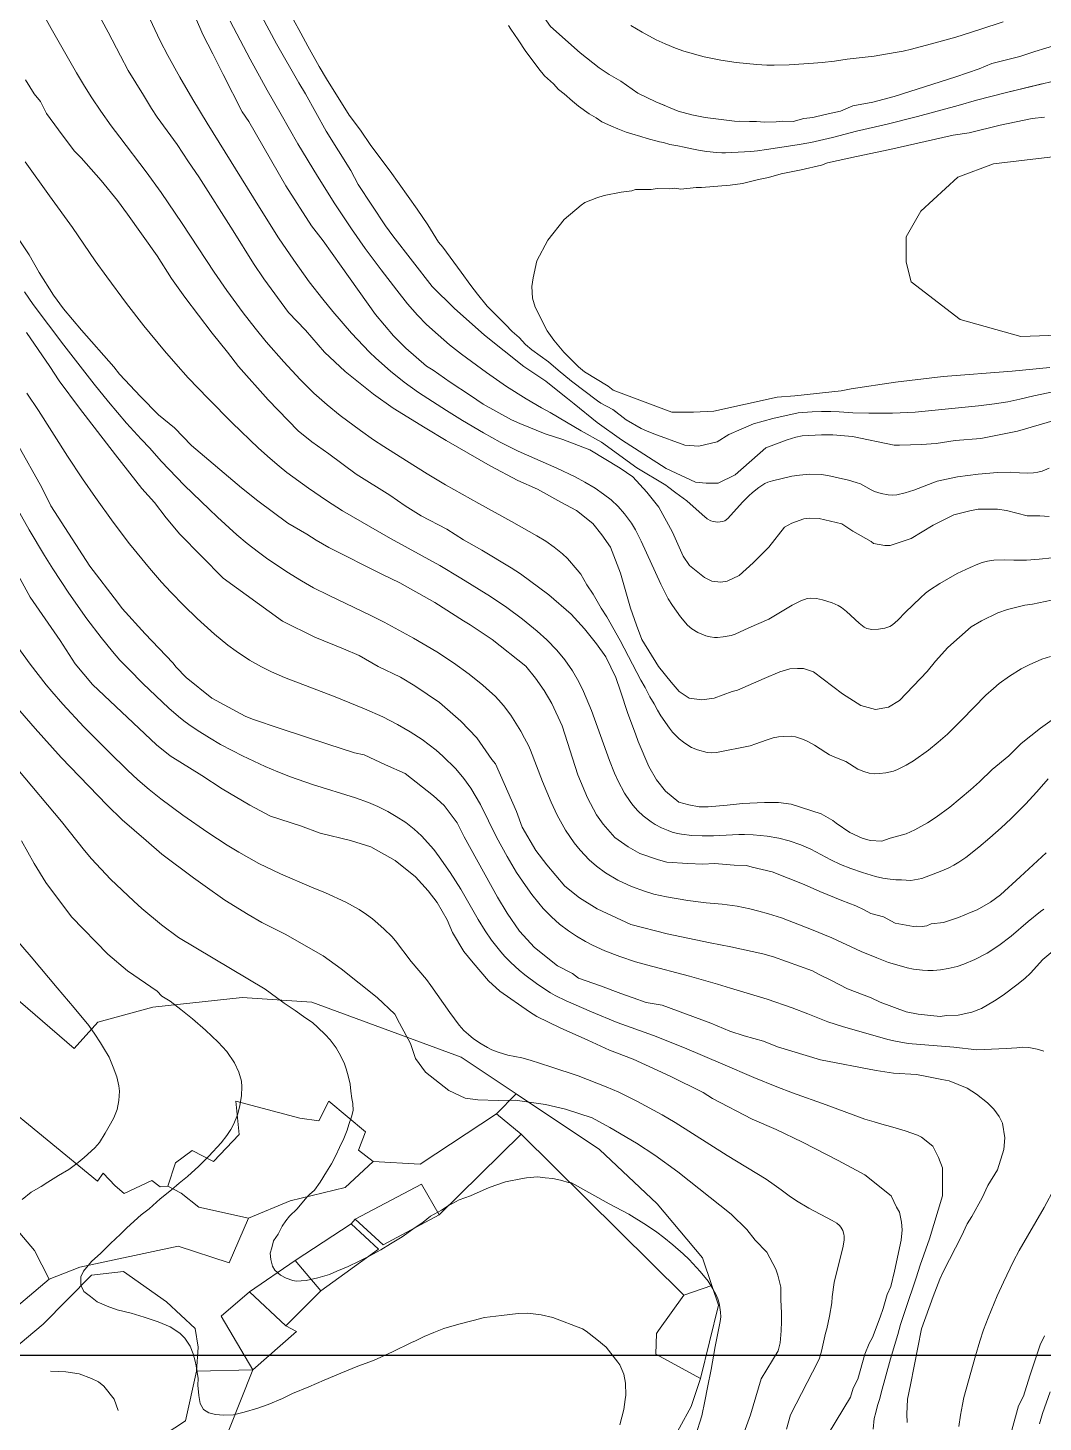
# Model space of a CAD drawing. Header units: metres. Extents: x 548946 to 557077, y 1838800 to 1845419.
# Drawn here: x 551030.4 to 551361.1, y 1842978.2 to 1843432.4 of the extents above; entities that cross this region are included whole.
import ezdxf

# ---------------------------------------------------------------- set-up
doc = ezdxf.new("R2010")
doc.units = ezdxf.units.M
doc.header["$LTSCALE"] = 28
for name, color, linetype, lineweight in [('1', 7, 'Continuous', 13), ('10', 7, 'Continuous', 13), ('2', 7, 'Continuous', 13), ('60', 7, 'Continuous', 25)]:
    doc.layers.add(name, color=color, linetype=linetype, lineweight=lineweight)

msp = doc.modelspace()

# ---------------------------------------------------------------- linework, layer by layer
at = {"layer": '1'}
for points in [[(551082.78, 1843388.76), (551079.08, 1843394.44), (551072.47, 1843403.34), (551070.63, 1843406.17), (551068.1, 1843410.46), (551063.11, 1843418.53), (551060.53, 1843423.31), (551056.61, 1843430.99), (551051.78, 1843439.84), (551049.09, 1843445.63), (551045.82, 1843454.15), (551044.13, 1843460.06), (551042.32, 1843469.25), (551041.35, 1843475.49), (551039.98, 1843485.24), (551039.8, 1843489.03), (551038.19, 1843503.08), (551036.48, 1843513.56), (551034.67, 1843522.75), (551033.98, 1843528.77), (551032.29, 1843534.67), (551029.19, 1843543.97)], [(551173.05, 1843489.85), (551174.74, 1843483.95), (551176.26, 1843479.55), (551179.02, 1843473.26), (551180.82, 1843468.64), (551181.83, 1843466.46), (551186.43, 1843457.34), (551188.79, 1843452.27), (551191.09, 1843447.71), (551192.38, 1843445.31), (551197.03, 1843437.97), (551200.67, 1843432.79), (551210.29, 1843424.24), (551216.44, 1843419.35), (551219.73, 1843417.19), (551223.53, 1843415.08), (551229.07, 1843411.14), (551234.98, 1843408.26), (551237.86, 1843407.07)], [(551065.91, 1843444.44), (551073.48, 1843428.2), (551075.95, 1843423.41), (551079.9, 1843416.3), (551084.11, 1843409.11), (551088.85, 1843401.34), (551105.81, 1843373.87), (551112.06, 1843363.96), (551117.01, 1843356.68), (551122.08, 1843349.7), (551126.46, 1843343.98), (551129.73, 1843339.97), (551135.8, 1843332.89), (551141.65, 1843326.76), (551143.71, 1843324.8), (551148.47, 1843320.52), (551152.93, 1843316.94), (551157.65, 1843313.61), (551166.73, 1843307.71), (551171.94, 1843304.46), (551178.81, 1843300.44), (551184.22, 1843297.47), (551190.1, 1843294.53), (551202.74, 1843288.96), (551208.64, 1843286.15), (551211.79, 1843284.42), (551215.23, 1843282.39), (551217.93, 1843280.53), (551220.41, 1843278.63), (551222.63, 1843276.46), (551224.69, 1843274.06), (551227, 1843270.99), (551228.34, 1843268.83), (551230.22, 1843265.22), (551236.53, 1843251.2), (551238.98, 1843246.43), (551240.33, 1843244.2), (551243, 1843240.55), (551245.25, 1843237.85), (551246.65, 1843236.63), (551248.62, 1843235.45), (551251.18, 1843234.34), (551252.62, 1843233.95), (551254.1, 1843233.79), (551255.02, 1843233.79), (551256.88, 1843233.95), (551259.53, 1843234.45), (551260.8, 1843234.88), (551265.22, 1843236.91), (551271.78, 1843239.73), (551279.33, 1843244.33), (551282.2, 1843245.69), (551284.2, 1843246.45), (551285.3, 1843246.63), (551287.27, 1843246.51), (551289.25, 1843246.05), (551292.41, 1843245.07), (551294.38, 1843244.2), (551295.39, 1843243.59), (551297.08, 1843242.26), (551301.17, 1843238.4), (551302.78, 1843237.16), (551303.68, 1843236.73), (551305.33, 1843236.44), (551307.43, 1843236.53), (551309.49, 1843236.78), (551311.12, 1843237.34), (551312.04, 1843237.92), (551313.75, 1843239.45), (551316.24, 1843242.03), (551321.13, 1843246.73), (551322.78, 1843248.2), (551324.12, 1843249.18), (551327.5, 1843251.33), (551333.11, 1843254.58), (551337.28, 1843256.62), (551339.87, 1843257.7), (551341.28, 1843258.18), (551343.02, 1843258.63), (551345.04, 1843258.96)], [(551206.3, 1843311.59), (551199.15, 1843317.26), (551192, 1843322.04), (551179.15, 1843332.25), (551169.25, 1843341.03), (551162.09, 1843348.09), (551149.27, 1843364.66), (551146.86, 1843367.94), (551137.95, 1843381.4), (551135.65, 1843385.97), (551127.58, 1843398.77), (551120.85, 1843410.95), (551118.66, 1843414.52), (551111.37, 1843427.15), (551104.24, 1843440.56), (551101.84, 1843444.52)], [(551378.36, 1843308.48), (551352.7, 1843301.04), (551340.78, 1843298.66), (551332.47, 1843297.97), (551326.23, 1843297), (551321.44, 1843296.7), (551314.36, 1843296.4), (551312.57, 1843296.45), (551298.95, 1843299.26), (551292.64, 1843299.77), (551288.88, 1843299.77), (551282.63, 1843299.45), (551280.5, 1843299.1), (551277.75, 1843298.22), (551270.79, 1843295.54), (551260.81, 1843286.78), (551255.22, 1843284.02), (551251.38, 1843284.02), (551247.88, 1843284.36), (551238.36, 1843288.79), (551223.77, 1843298.19), (551215.81, 1843303.79), (551208.38, 1843309.94), (551199.15, 1843317.26), (551192, 1843322.04), (551179.15, 1843332.25), (551169.25, 1843341.03), (551162.09, 1843348.09), (551149.27, 1843364.66), (551146.86, 1843367.94), (551137.95, 1843381.4), (551135.65, 1843385.97), (551127.58, 1843398.77), (551120.85, 1843410.95), (551118.66, 1843414.52), (551111.37, 1843427.15), (551104.24, 1843440.56)], [(551114.34, 1843439.79), (551119.28, 1843430.68), (551121.65, 1843426.46), (551125.31, 1843419.79), (551127.67, 1843415.77), (551135.11, 1843403.95), (551138.76, 1843399.08), (551142.12, 1843394.08), (551148.37, 1843385.71), (551157.17, 1843373.35), (551160.65, 1843368.26), (551164.19, 1843362.57), (551165.58, 1843360.94), (551171.49, 1843352.83), (551174.68, 1843348.51), (551176.9, 1843345.67), (551180.05, 1843341.74), (551182.42, 1843339.31), (551186.02, 1843335.74), (551188.18, 1843333.49), (551190.39, 1843331.55), (551192.46, 1843329.19), (551194.55, 1843327.53), (551199.95, 1843323.62), (551203.09, 1843320.92), (551207.53, 1843317.25), (551215.9, 1843310.92), (551217.06, 1843310.16), (551220.89, 1843308.01), (551222.2, 1843307.04)], [(551114.34, 1843439.79), (551119.28, 1843430.68), (551121.65, 1843426.46), (551125.31, 1843419.79), (551127.67, 1843415.77), (551135.11, 1843403.95), (551138.76, 1843399.08), (551142.12, 1843394.08), (551148.37, 1843385.71), (551157.17, 1843373.35), (551160.65, 1843368.26), (551164.19, 1843362.57), (551165.58, 1843360.94), (551171.49, 1843352.83), (551174.68, 1843348.51), (551176.9, 1843345.67), (551180.05, 1843341.74), (551182.42, 1843339.31), (551186.02, 1843335.74), (551188.18, 1843333.49), (551190.39, 1843331.55), (551192.46, 1843329.19), (551194.55, 1843327.53), (551199.95, 1843323.62), (551203.09, 1843320.92), (551207.53, 1843317.25), (551215.9, 1843310.92), (551217.06, 1843310.16), (551220.89, 1843308.01), (551225.3, 1843304.75), (551230.19, 1843301.9), (551231.86, 1843301.11), (551234.29, 1843300.13), (551244.38, 1843296.47), (551248.93, 1843296.13), (551254.87, 1843297.51), (551258.72, 1843299.93), (551266.76, 1843303.39), (551273.05, 1843305.12), (551281.34, 1843306.96), (551285.87, 1843307.34), (551288.95, 1843307.46)], [(551034.8, 1843437.89), (551037.95, 1843432.14), (551046.3, 1843417.75), (551048.88, 1843413.39), (551051.27, 1843409.58), (551054.15, 1843405.29), (551057.57, 1843400.5), (551060.35, 1843396.76), (551068.99, 1843385.52), (551073.81, 1843378.81), (551080.7, 1843368.64), (551091.1, 1843352.76), (551095.2, 1843346.8), (551100.53, 1843339.55), (551104.43, 1843334.51), (551108.07, 1843330.1), (551113.83, 1843323.56), (551119.12, 1843317.86), (551123.55, 1843313.41), (551127.85, 1843309.57), (551132.18, 1843306.09), (551138.77, 1843301.17), (551142.97, 1843298.23), (551146.38, 1843295.97), (551153.71, 1843291.31), (551160.47, 1843287.09), (551166.45, 1843283.56), (551177.27, 1843277.44), (551187.97, 1843271.6), (551196.19, 1843266.94), (551199.07, 1843265.13), (551201.83, 1843263.2), (551204.55, 1843261.03), (551206.18, 1843259.56), (551209.36, 1843255.88), (551210.48, 1843254.4), (551212.5, 1843250.97), (551214.54, 1843247.86), (551217.16, 1843243.31), (551218.98, 1843240.47), (551223.37, 1843232.82), (551230.08, 1843219.93), (551231.46, 1843217.47), (551232.95, 1843214.5)], [(551096.33, 1843434.54), (551102.81, 1843422.15), (551108.34, 1843412.06), (551112.86, 1843404.12), (551118.37, 1843394.63), (551124.72, 1843384.03), (551130.36, 1843375.08), (551135.81, 1843366.94), (551140.32, 1843360.54), (551145.45, 1843353.52), (551150.55, 1843346.9), (551154.09, 1843342.53), (551157.37, 1843338.8), (551160.29, 1843335.8), (551164.02, 1843332.34), (551167.77, 1843329.14), (551171.61, 1843326.14), (551179.76, 1843320.13), (551186.34, 1843315.58), (551192.73, 1843311.55), (551197.72, 1843308.59), (551200.53, 1843307.09), (551205.9, 1843303.96), (551210.63, 1843301.07), (551217.22, 1843297.47), (551228.75, 1843289.05), (551238.18, 1843283.36), (551238.78, 1843283), (551241.43, 1843280.95), (551245.03, 1843278.35), (551249.99, 1843273.86), (551251.65, 1843272.45), (551252.86, 1843271.76), (551253.62, 1843271.52), (551255.17, 1843271.36), (551256.69, 1843271.55), (551257.4, 1843271.82), (551258.44, 1843272.6), (551263.22, 1843277.89), (551265.22, 1843279.91), (551266.41, 1843280.97), (551268.52, 1843282.64), (551270.5, 1843283.95), (551271.47, 1843284.38), (551272.96, 1843284.81), (551279.29, 1843286.31), (551281.69, 1843286.7), (551285, 1843286.98), (551288.79, 1843286.88), (551290.97, 1843286.56), (551297.72, 1843285), (551300.23, 1843284.32), (551301.58, 1843283.8), (551305.09, 1843281.86), (551306.21, 1843281.34), (551308.33, 1843280.66), (551310.62, 1843280.24), (551312.01, 1843280.18), (551313.47, 1843280.31), (551316.18, 1843280.95), (551318.93, 1843281.83), (551326.55, 1843284.73), (551333.24, 1843286.15), (551339.96, 1843287.03), (551346.28, 1843287.56), (551350.49, 1843287.65), (551353.37, 1843287.41), (551355.87, 1843287.33), (551357.93, 1843287.42), (551359.41, 1843287.64), (551360.8, 1843288.02), (551363.05, 1843288.9)], [(551348.05, 1843434.4), (551340.49, 1843431.85), (551332.7, 1843429.42), (551325.92, 1843427.47), (551318.22, 1843425.47), (551315.46, 1843424.82), (551312.95, 1843424.34), (551306.07, 1843423.19), (551297.29, 1843422.21), (551293.1, 1843421.5), (551289.08, 1843421.06), (551286.25, 1843420.94), (551278.36, 1843420.34), (551273.53, 1843420.22), (551271.09, 1843420.27), (551267.81, 1843420.48), (551261.16, 1843421.14), (551256.11, 1843421.88), (551250.74, 1843422.99), (551244.1, 1843424.79), (551241.33, 1843425.74), (551237.95, 1843427.14), (551235.08, 1843428.5), (551230.45, 1843431.02), (551226.84, 1843433.16)], [(551285.46, 1843395.08), (551281.03, 1843394.25), (551271.04, 1843392.75), (551268.11, 1843392.37), (551265.9, 1843392.15), (551257.66, 1843391.63), (551256.46, 1843391.69), (551254.75, 1843391.8), (551251.61, 1843392.14), (551249.38, 1843392.48), (551247.23, 1843392.93), (551244.16, 1843393.58), (551242.13, 1843393.95), (551239.48, 1843394.44), (551237.42, 1843395), (551236.19, 1843395.26), (551232.07, 1843396.39), (551230.01, 1843396.95), (551227.12, 1843397.82), (551225.25, 1843398.4), (551222.53, 1843399.49), (551220.54, 1843400.36), (551217.38, 1843401.79), (551215.54, 1843403.08), (551213.19, 1843404.41), (551209.81, 1843406.91), (551207.83, 1843408.48), (551205.07, 1843410.86), (551203.2, 1843412.34), (551201.6, 1843414.15), (551198.7, 1843416.82), (551196.85, 1843419), (551194.36, 1843422.41), (551192.61, 1843424.7), (551190.07, 1843428.5), (551187.68, 1843432.02), (551186.95, 1843433.14)], [(551285.46, 1843395.08), (551281.03, 1843394.25), (551271.04, 1843392.75), (551268.11, 1843392.37), (551265.9, 1843392.15), (551257.66, 1843391.63), (551256.46, 1843391.69), (551254.75, 1843391.8), (551251.61, 1843392.14), (551249.38, 1843392.48), (551247.23, 1843392.93), (551244.16, 1843393.58), (551242.13, 1843393.95), (551239.48, 1843394.44), (551237.42, 1843395), (551236.19, 1843395.26), (551232.07, 1843396.39), (551230.01, 1843396.95), (551227.12, 1843397.82), (551225.25, 1843398.4), (551222.53, 1843399.49), (551220.54, 1843400.36), (551217.38, 1843401.79), (551215.54, 1843403.08), (551213.19, 1843404.41), (551209.81, 1843406.91), (551207.83, 1843408.48), (551205.07, 1843410.86), (551203.2, 1843412.34), (551201.6, 1843414.15), (551198.7, 1843416.82), (551196.85, 1843419), (551194.36, 1843422.41), (551192.61, 1843424.7), (551190.07, 1843428.5), (551187.68, 1843432.02), (551186.95, 1843433.14)], [(551200.67, 1843432.79), (551210.29, 1843424.24), (551216.44, 1843419.35), (551219.73, 1843417.19), (551223.53, 1843415.08), (551229.07, 1843411.14), (551234.98, 1843408.26), (551242.19, 1843405.28), (551246.65, 1843404.01), (551251.06, 1843403.24), (551260.6, 1843402.05), (551265.45, 1843401.84), (551267.73, 1843401.85), (551270.3, 1843401.63), (551274.09, 1843401.81), (551276.1, 1843402.04), (551279.67, 1843401.94), (551283.12, 1843402.85), (551286.13, 1843403.19), (551290.08, 1843404.15), (551295.04, 1843405.23), (551299.16, 1843406.97), (551305.63, 1843408.22), (551312.53, 1843410.02), (551332.64, 1843416.39), (551340.21, 1843419.04), (551344.34, 1843420.78), (551353.47, 1843423.09), (551358.37, 1843424.67), (551369.18, 1843427.94)], [(551029.67, 1843415.46), (551032.47, 1843410.95), (551034.54, 1843408.4), (551036.51, 1843404.55), (551040.43, 1843399.16), (551045.53, 1843392.37), (551047.82, 1843390.1), (551054.26, 1843382.7), (551059.57, 1843376.2), (551062.88, 1843371.75), (551072.57, 1843358.12), (551077.22, 1843350.77), (551081.48, 1843344.65), (551090.44, 1843332.98), (551095.48, 1843326.69), (551099.06, 1843322.02), (551108.68, 1843311.18), (551118.47, 1843301.12), (551122.95, 1843297.57), (551128.48, 1843293.63), (551137.37, 1843287.02), (551148.32, 1843280.14), (551153.29, 1843276.65), (551158.49, 1843273.43), (551166.86, 1843269.05), (551172.34, 1843265.61), (551178.32, 1843262.23), (551187.87, 1843256.47), (551190.89, 1843254.52), (551200.05, 1843247.7), (551207.38, 1843241.42), (551211.74, 1843236.58), (551215.61, 1843231.69), (551218.63, 1843227.46), (551221.94, 1843220.73), (551223.46, 1843216.33), (551225.83, 1843208.98), (551228.36, 1843202.41), (551229.15, 1843199.95), (551232.63, 1843191.71), (551235.15, 1843187.43), (551238.12, 1843183.7), (551242.43, 1843180.09), (551245.67, 1843179.26), (551249.03, 1843178.64), (551251.96, 1843178.64), (551258.21, 1843179.14), (551263.22, 1843179.72), (551270.3, 1843180.02), (551274.88, 1843180.03), (551279, 1843179.49), (551288.77, 1843176.29), (551292.57, 1843174.18), (551293.69, 1843173.29), (551298.1, 1843170.24)], [(551366.73, 1843415.58), (551348.72, 1843411.27), (551339.41, 1843408.79), (551333.43, 1843407.07), (551320.17, 1843403.47), (551310.31, 1843401), (551300.34, 1843398.69), (551292.54, 1843396.72), (551285.46, 1843395.08)], [(551360.62, 1843414.12), (551348.72, 1843411.27), (551339.41, 1843408.79), (551333.43, 1843407.07), (551320.17, 1843403.47), (551310.31, 1843401), (551300.34, 1843398.69), (551292.54, 1843396.72), (551285.46, 1843395.08)], [(551262.25, 1843401.98), (551265.45, 1843401.84), (551267.73, 1843401.85), (551270.3, 1843401.63), (551274.09, 1843401.81), (551276.1, 1843402.04), (551279.67, 1843401.94), (551283.12, 1843402.85), (551286.13, 1843403.19), (551290.08, 1843404.15), (551295.04, 1843405.23), (551298.36, 1843406.63)], [(551361.58, 1843403.34), (551357.56, 1843402.88), (551347.14, 1843400.67), (551337, 1843398.24), (551331.77, 1843397.39), (551311.21, 1843392.75), (551300.29, 1843390.48), (551290.87, 1843388.39), (551288.92, 1843387.66), (551282.24, 1843386.13), (551275.77, 1843384.88), (551271.6, 1843383.64), (551268.36, 1843383.02), (551263.18, 1843381.66), (551259.17, 1843381.2), (551249.86, 1843380.39), (551248.08, 1843380.44), (551243.06, 1843379.87), (551241, 1843380.14), (551239.49, 1843379.97), (551235.42, 1843380.01), (551233.42, 1843379.78), (551228.34, 1843379.71), (551227.12, 1843379.31), (551223.61, 1843378.91), (551218.15, 1843377.78), (551215.7, 1843376.99), (551211.8, 1843375.53), (551210.63, 1843374.63), (551205.07, 1843369.93), (551199.74, 1843363.22), (551196.19, 1843356.46), (551195.04, 1843350.99), (551194.6, 1843348.15), (551194.78, 1843344.36)], [(551361.58, 1843403.34), (551357.56, 1843402.88), (551347.14, 1843400.67), (551337, 1843398.24), (551331.77, 1843397.39), (551311.21, 1843392.75), (551300.29, 1843390.48), (551290.87, 1843388.39), (551288.92, 1843387.66), (551282.24, 1843386.13), (551275.77, 1843384.88), (551271.6, 1843383.64), (551268.36, 1843383.02), (551263.18, 1843381.66), (551259.17, 1843381.2), (551249.86, 1843380.39), (551248.08, 1843380.44), (551243.06, 1843379.87), (551241, 1843380.14), (551239.49, 1843379.97), (551235.42, 1843380.01), (551233.42, 1843379.78), (551228.34, 1843379.71), (551227.12, 1843379.31), (551223.61, 1843378.91), (551218.15, 1843377.78), (551215.7, 1843376.99), (551211.8, 1843375.53), (551210.63, 1843374.63), (551205.07, 1843369.93), (551199.74, 1843363.22), (551196.19, 1843356.46), (551195.04, 1843350.99), (551194.6, 1843348.15), (551194.78, 1843344.36)], [(551365.87, 1843246.35), (551357.68, 1843244.65), (551355.17, 1843244.36), (551349.49, 1843242.95), (551346.32, 1843241.82), (551341.03, 1843239.18), (551337.69, 1843237.28), (551330.07, 1843230.56), (551326.02, 1843226.03), (551323.35, 1843222.68), (551314.34, 1843213.25), (551310.74, 1843211.08), (551306.48, 1843210.33), (551301.67, 1843211.63), (551295.72, 1843215.45), (551286.27, 1843222.65), (551282.99, 1843223.63), (551281.13, 1843223.63), (551278.62, 1843223.52), (551275.34, 1843222.55), (551270.21, 1843220.38), (551261.54, 1843216.62), (551259.81, 1843216.17), (551253.97, 1843213.97), (551249.95, 1843213.52), (551245.83, 1843214.06), (551242.53, 1843216.22), (551239.9, 1843219.23), (551235.76, 1843224.34), (551230.43, 1843233.13), (551228.63, 1843237.75), (551226.72, 1843243.38), (551223.39, 1843254.69), (551220.13, 1843263.21), (551217.38, 1843267.21), (551214.42, 1843270.94), (551209.11, 1843275.16), (551203.97, 1843277.87), (551196.37, 1843282.09), (551189.95, 1843284.91), (551181.01, 1843289.73), (551166.6, 1843297.99), (551159.79, 1843302.04), (551149.39, 1843308.47), (551143.02, 1843313.08), (551133.8, 1843320.41), (551126.98, 1843326.74), (551120.82, 1843333.91), (551115.34, 1843339.64), (551107.22, 1843350.65), (551103.85, 1843355.6), (551097.3, 1843366.28), (551086.14, 1843383.81), (551082.78, 1843388.76)], [(551362.13, 1843163.59), (551353.63, 1843155.76), (551347.18, 1843149.94), (551343.9, 1843147.53), (551339.61, 1843145.01), (551337.66, 1843144.28), (551333.54, 1843142.54), (551328.64, 1843140.96), (551324.63, 1843140.5), (551323.18, 1843139.83), (551321.68, 1843139.65), (551319.89, 1843139.7), (551318.89, 1843139.59), (551312.92, 1843140.68), (551309.12, 1843142.79), (551304.94, 1843143.84), (551302.76, 1843145.11), (551300.08, 1843146.33), (551295.55, 1843148.1), (551288.35, 1843151.08), (551283.27, 1843153.3), (551272.89, 1843157.45), (551266.36, 1843158.99), (551264.52, 1843159.54), (551260.45, 1843159.58), (551254.03, 1843160.12), (551250.24, 1843159.94), (551245.39, 1843160.14), (551238.48, 1843160.62), (551235.85, 1843161.34), (551229.77, 1843163.44), (551225.97, 1843165.54), (551221.56, 1843168.6), (551217.75, 1843172.99), (551215.62, 1843176.05), (551212.7, 1843181.56), (551209.56, 1843189.07), (551204.43, 1843205), (551201.06, 1843212.24), (551198.54, 1843216.52), (551195.79, 1843220.53), (551192.55, 1843224.48), (551181.65, 1843233.14), (551174.49, 1843237.91), (551172.31, 1843239.19), (551162.98, 1843245.23), (551151.59, 1843251.55), (551145.67, 1843254.43), (551128.41, 1843263.13), (551124.33, 1843265.46), (551121.32, 1843267.4), (551115.06, 1843271), (551105.34, 1843278.27), (551100.03, 1843282.49), (551083.7, 1843296.38), (551078.22, 1843302.1), (551072.91, 1843306.32), (551067.14, 1843312.27), (551060.21, 1843319.61), (551058.41, 1843321.94), (551047.89, 1843333.95), (551042.02, 1843340.9), (551038.71, 1843345.35), (551034.06, 1843352.69), (551030.86, 1843358.43), (551026.27, 1843365.27)], [(551029.34, 1843346.41), (551032.1, 1843342.31), (551042.13, 1843328.99), (551052.01, 1843316.27), (551056.63, 1843310.58), (551062.54, 1843303.64), (551067.28, 1843298.37), (551070.08, 1843295.43), (551073.87, 1843291.23), (551081.42, 1843283.35), (551089.44, 1843275.58), (551092.16, 1843273), (551098.47, 1843267.26), (551101.83, 1843264.46), (551105.5, 1843261.54), (551108.18, 1843259.6), (551114.76, 1843255.15), (551119.48, 1843252.2), (551123.44, 1843250.01), (551128.31, 1843247.52), (551142.1, 1843240.98), (551146.43, 1843238.82), (551155.96, 1843233.58), (551163.61, 1843229.06), (551169.05, 1843225.52), (551174.12, 1843221.83), (551178.57, 1843218.26), (551180.76, 1843216.35), (551182.6, 1843214.62), (551183.73, 1843213.45), (551185.34, 1843211.6), (551187.69, 1843208.43), (551190.92, 1843203.32), (551192.19, 1843200.97), (551193.44, 1843198.55), (551194.1, 1843197.07), (551198.03, 1843186.92), (551200.82, 1843180.13), (551202.82, 1843175.86), (551205.53, 1843171.01), (551208.39, 1843166.88), (551210.33, 1843164.48), (551213.28, 1843161.34), (551215.64, 1843159.24), (551218.54, 1843157.1), (551222.58, 1843154.77), (551227.03, 1843152.64), (551231.2, 1843151.1), (551234.3, 1843150.2), (551238.42, 1843149.26), (551245.41, 1843148.09), (551251.32, 1843147.35), (551256.52, 1843146.87), (551261.46, 1843146.29), (551265.54, 1843145.4), (551268.54, 1843144.65), (551271.59, 1843143.77), (551275.84, 1843142.41), (551285.7, 1843138.63), (551292.22, 1843135.94), (551301.87, 1843131.47), (551306.96, 1843129.37)], [(551194.78, 1843344.36), (551195.63, 1843341.41), (551199.56, 1843333.72), (551201.69, 1843330.67), (551204.93, 1843326.72), (551209.8, 1843321.94), (551211.76, 1843320.38), (551219.41, 1843315.67), (551221.09, 1843314.34), (551240.19, 1843307.2), (551247.18, 1843307.2), (551253.82, 1843307.55), (551274.45, 1843312.06), (551280.25, 1843312.47), (551295.3, 1843314.19), (551298.53, 1843314.82), (551313.02, 1843316.98), (551328.57, 1843318.76), (551350.98, 1843320.56), (551363.29, 1843321.72)], [(551194.78, 1843344.36), (551195.63, 1843341.41), (551199.56, 1843333.72), (551201.69, 1843330.67), (551204.93, 1843326.72), (551209.8, 1843321.94), (551211.76, 1843320.38), (551219.41, 1843315.67), (551221.09, 1843314.34), (551240.19, 1843307.2), (551247.18, 1843307.2), (551253.82, 1843307.55), (551274.45, 1843312.06), (551280.25, 1843312.47), (551295.3, 1843314.19), (551298.53, 1843314.82), (551313.02, 1843316.98), (551328.57, 1843318.76), (551350.98, 1843320.56), (551363.29, 1843321.72)], [(551356.96, 1843124.38), (551355.13, 1843122.65), (551352.57, 1843120.58), (551348.12, 1843117.27), (551345.28, 1843115.42), (551341, 1843112.9), (551337.83, 1843111.77), (551333.37, 1843110.75), (551329.58, 1843110.58), (551327.57, 1843110.35), (551320.38, 1843111.05), (551316.47, 1843111.87), (551307.99, 1843114.96), (551305.03, 1843116.4), (551297.32, 1843119.33), (551292.18, 1843122.05), (551287.88, 1843124.1), (551285.98, 1843125.15), (551273.26, 1843129.79), (551269.85, 1843130.67), (551259.42, 1843133.04), (551252.67, 1843134.3), (551238.61, 1843137.26), (551226.83, 1843140.23), (551215.83, 1843145.33), (551210.08, 1843148.99), (551205.33, 1843152.76), (551199.45, 1843159.71), (551195.87, 1843164.38), (551191.44, 1843172.01), (551189.58, 1843177.13), (551182.73, 1843192.61), (551181.55, 1843194), (551176.68, 1843201.06), (551171.47, 1843206.57), (551164.43, 1843212.62), (551156.44, 1843218.06), (551151.8, 1843220.83), (551144.54, 1843224.32), (551138.29, 1843227.92), (551133.2, 1843230.14), (551123.88, 1843233.9), (551113.38, 1843239.05), (551093.99, 1843253.09), (551079.89, 1843267.48), (551075.47, 1843272.82), (551071.61, 1843277.72), (551067.52, 1843282.33), (551058.9, 1843293.29), (551047.25, 1843308.47), (551040.64, 1843317.37), (551037.56, 1843322.1), (551029.94, 1843333.17)], [(551030.03, 1843313.39), (551033.82, 1843307.73), (551043.36, 1843292.89), (551048.25, 1843285.48), (551052.41, 1843279.38), (551058.18, 1843271.31), (551063.5, 1843264.33), (551070, 1843256.4), (551073.96, 1843251.85), (551077, 1843248.56), (551081.19, 1843244.22), (551085.54, 1843239.96), (551091.25, 1843234.84), (551095.55, 1843231.33), (551098.2, 1843229.38), (551102.62, 1843226.45), (551106.53, 1843224.25), (551109.77, 1843222.64), (551113.96, 1843220.78), (551130.47, 1843214.47), (551140.1, 1843210.54), (551145.99, 1843207.98), (551150.79, 1843205.47), (551154.97, 1843203.04), (551158.82, 1843200.55), (551163.4, 1843197.05), (551165.61, 1843195.15), (551169.8, 1843190.95), (551172.42, 1843187.86), (551174.7, 1843184.72), (551177.79, 1843179.33), (551183.06, 1843168.69), (551186.47, 1843162.46), (551189.6, 1843157.25), (551192.46, 1843152.97), (551194.61, 1843150.01), (551196.86, 1843147.18), (551198.3, 1843145.5), (551200.92, 1843142.81), (551203.62, 1843140.44), (551206.48, 1843138.25), (551209.14, 1843136.45), (551212.05, 1843134.75), (551214.27, 1843133.6), (551218.36, 1843131.74), (551223.17, 1843129.86), (551228.34, 1843128.14), (551231.91, 1843127.12), (551245.86, 1843123.42), (551254.98, 1843120.81), (551259.26, 1843119.49), (551264.74, 1843117.96), (551271.24, 1843115.99), (551279.35, 1843113.14), (551284.46, 1843111.21), (551290.92, 1843108.59), (551295.72, 1843107.05), (551310.47, 1843102.83), (551313.02, 1843102.24), (551317.13, 1843101.54), (551331.99, 1843100.3), (551339.49, 1843099.4), (551349, 1843099.92), (551352.51, 1843100.1), (551354.49, 1843100.35), (551356.4, 1843100.21), (551359.12, 1843099.67), (551361.34, 1843099.06)], [(551288.95, 1843307.46), (551291.95, 1843307.46), (551294.61, 1843307.32), (551299.09, 1843306.93), (551304.33, 1843306.82), (551307.86, 1843306.89), (551312.06, 1843306.84), (551319.41, 1843307.19), (551340.01, 1843309.24), (551345.24, 1843309.89), (551349.64, 1843310.61), (551353.48, 1843311.4), (551358.05, 1843312.51), (551369.46, 1843314.86)], [(551261.25, 1843301.02), (551266.76, 1843303.39), (551273.05, 1843305.12), (551281.34, 1843306.96), (551285.87, 1843307.34), (551288.95, 1843307.46)], [(551288.95, 1843307.46), (551291.95, 1843307.46), (551294.61, 1843307.32), (551299.09, 1843306.93), (551304.33, 1843306.82), (551306.66, 1843306.87)], [(551320.99, 1843029.27), (551324.05, 1843037.91), (551328.37, 1843051.89), (551328.37, 1843056.44), (551328.37, 1843061), (551326.99, 1843064.41), (551325.15, 1843068.06), (551321.43, 1843071.04), (551320.19, 1843071.68), (551316.12, 1843073.06), (551311.39, 1843074.52), (551308.56, 1843075.23), (551306.11, 1843076.03), (551303.01, 1843076.88), (551290.46, 1843081.54), (551279.41, 1843085.43), (551274.33, 1843087.36), (551266.85, 1843090.39), (551256.8, 1843094.75), (551244.25, 1843100.06), (551234.22, 1843104.07), (551222.39, 1843108.39), (551214, 1843111.81), (551205.7, 1843115.43), (551202.15, 1843117.2), (551200.65, 1843118.06), (551196.53, 1843120.77), (551192.28, 1843123.93), (551190.48, 1843125.43), (551187.68, 1843127.95), (551185.78, 1843129.88), (551184.43, 1843131.39), (551181.41, 1843135.2), (551179.35, 1843138.18), (551177.05, 1843141.96), (551171.47, 1843151.82), (551167.97, 1843157.21), (551164.37, 1843162.35), (551162.62, 1843164.67), (551158.57, 1843169.21), (551156.21, 1843171.3), (551153.51, 1843173.47), (551150.35, 1843175.51), (551147.66, 1843177.07), (551144.43, 1843178.69), (551141.39, 1843180), (551137.07, 1843181.52), (551123.08, 1843185.89), (551115.97, 1843188.36), (551111.85, 1843189.99), (551107.72, 1843191.75), (551100.34, 1843195.21), (551096.91, 1843196.95), (551093.2, 1843198.96), (551089.56, 1843201.07), (551085.55, 1843203.58), (551082.82, 1843205.41), (551081.17, 1843206.62), (551079.42, 1843208.05), (551076.32, 1843210.79), (551067.87, 1843218.79), (551063.27, 1843223.42), (551060.41, 1843226.44), (551058, 1843229.2), (551054.23, 1843233.76), (551049.6, 1843239.9), (551043.72, 1843248.2), (551038.52, 1843256.15), (551035.8, 1843260.53), (551030.85, 1843268.88), (551022.36, 1843283.98)], [(551021.53, 1843264.62), (551031.17, 1843246.92), (551040.92, 1843232.79), (551045.85, 1843225.22), (551051.45, 1843218.49), (551072.26, 1843198.77), (551076.73, 1843195.22), (551087.12, 1843188.78), (551093.71, 1843184.45), (551102.71, 1843179.13), (551109.47, 1843175.59), (551119.23, 1843172.38), (551125.6, 1843170.06), (551135.53, 1843167.64), (551142.11, 1843165.6), (551149.99, 1843161.17), (551156.7, 1843155.84), (551160.78, 1843151.22), (551163.75, 1843147.5), (551166.95, 1843141.76), (551168.69, 1843137.64), (551172.45, 1843131.47), (551175.41, 1843127.74), (551180.39, 1843121.96), (551184.09, 1843118.57), (551193.75, 1843111.8), (551196.21, 1843110.3), (551203.75, 1843106.59), (551212.85, 1843102.55), (551219.83, 1843099.29), (551227.54, 1843096.36), (551239.6, 1843090.88), (551250.38, 1843085.5), (551253.39, 1843083.56), (551266.35, 1843076.91), (551274.11, 1843073.48), (551282.71, 1843069.39), (551294.33, 1843063.35), (551302.99, 1843058.75), (551311.65, 1843051.86), (551313.33, 1843048.24), (551314.29, 1843046.57), (551314.91, 1843043.34), (551315.2, 1843040.83), (551314.82, 1843037.49), (551312.68, 1843027.33), (551311.47, 1843022.37), (551310.25, 1843019.69), (551308.98, 1843015.22), (551308.04, 1843012.32), (551305.5, 1843005.68), (551304.45, 1843003.78)], [(551345.04, 1843258.96), (551348.42, 1843259.06), (551351.6, 1843258.95), (551355.65, 1843258.98), (551359.84, 1843259.31), (551364.02, 1843259.79)], [(551025.75, 1843232.59), (551031.21, 1843225.06), (551036.4, 1843218.37), (551038.18, 1843216.19), (551041.8, 1843212.04), (551048.68, 1843204.69), (551056.75, 1843196.56), (551062.9, 1843190.51), (551066.24, 1843187.39), (551069.9, 1843184.25), (551073.72, 1843181.2), (551080.85, 1843175.9), (551088.99, 1843170.24)], [(551232.95, 1843214.5), (551234.35, 1843212.18), (551235.44, 1843210.13), (551236.6, 1843208.28), (551239.35, 1843204.25), (551240.4, 1843202.96), (551241.41, 1843201.88), (551242.59, 1843200.77), (551243.91, 1843199.68), (551245.34, 1843198.67), (551246.53, 1843197.97), (551248.5, 1843197.17), (551251.68, 1843196.37), (551253.18, 1843196.21), (551254.69, 1843196.32), (551265.67, 1843198.52), (551267.52, 1843199.11), (551270.83, 1843200.38), (551273.16, 1843201.08), (551274.89, 1843201.39), (551276.63, 1843201.58), (551279.01, 1843201.59), (551280.49, 1843201.37), (551281.36, 1843201.14), (551283.06, 1843200.54), (551284.67, 1843199.82), (551286.6, 1843198.74), (551290.3, 1843196.29), (551291.52, 1843195.59), (551293.74, 1843194.59), (551296.78, 1843193.35), (551300.74, 1843190.89), (551302.64, 1843190.1), (551304.42, 1843189.58), (551306.05, 1843189.37), (551307.79, 1843189.42), (551309.88, 1843189.69), (551312.35, 1843190.26), (551313.63, 1843190.77), (551316.52, 1843192.24), (551318.89, 1843193.62), (551323.8, 1843197.1), (551326.95, 1843199.66), (551329.91, 1843202.32), (551334.59, 1843206.91), (551342.47, 1843214.96), (551344.89, 1843217.18), (551346.76, 1843218.76), (551350.1, 1843221.21), (551353.92, 1843223.57), (551356.5, 1843224.93), (551360.66, 1843226.69), (551363.44, 1843227.58)], [(551094.56, 1843148.22), (551088.19, 1843152.82), (551084.33, 1843155.43), (551074.05, 1843163.15), (551068.96, 1843167.65), (551061.07, 1843174.37), (551056.21, 1843179.15), (551041.21, 1843194.71), (551032.76, 1843204.16), (551027.78, 1843209.94)], [(551298.1, 1843170.24), (551302.12, 1843168.41), (551304.75, 1843167.7), (551308.59, 1843167.38), (551311.27, 1843168.44), (551316.45, 1843169.8), (551319.34, 1843171.15), (551323.4, 1843173.39), (551326.24, 1843175.24), (551330.69, 1843178.54), (551337.42, 1843184.14), (551340.42, 1843186.77), (551344.53, 1843190.8), (551349.87, 1843195.22), (551353.98, 1843199.25), (551360.27, 1843204.29), (551367.56, 1843209.44)], [(551088.99, 1843170.24), (551095.35, 1843166.13), (551099.08, 1843163.86), (551105.65, 1843160.2), (551112.7, 1843156.83), (551122.77, 1843152.41), (551127.37, 1843150.56), (551133.99, 1843147.58), (551136.19, 1843146.41), (551138.27, 1843145.15), (551140.72, 1843143.5), (551142.62, 1843142.09), (551144.43, 1843140.63), (551146.46, 1843138.8), (551148.93, 1843136.34), (551150.17, 1843134.92), (551155.3, 1843128.27), (551160.21, 1843122.33), (551161.66, 1843120.43), (551167.88, 1843111.56), (551170.85, 1843107.51), (551172.44, 1843105.79), (551173.91, 1843104.39), (551175.58, 1843103), (551178.03, 1843101.35), (551180.11, 1843100.16), (551181.49, 1843099.48), (551183.57, 1843098.67), (551186.74, 1843097.74), (551191.33, 1843096.79), (551193.96, 1843096.13), (551200.78, 1843093.96), (551209.63, 1843090.96), (551218.79, 1843087.43), (551222.85, 1843085.63), (551228.76, 1843082.74), (551237.03, 1843078.26), (551241.23, 1843075.82), (551258.2, 1843065.01), (551270.84, 1843057.31), (551273.44, 1843055.43), (551275.8, 1843053.84), (551278.35, 1843051.84), (551280.79, 1843050.24), (551284.76, 1843047.87), (551292.34, 1843043.81), (551293.85, 1843042.93), (551294.76, 1843042.2), (551295.19, 1843041.68), (551295.82, 1843040.55), (551296.23, 1843039.34), (551296.34, 1843038.69), (551296.32, 1843037.58), (551295.94, 1843035.52), (551293.03, 1843023.6), (551292.42, 1843019), (551292.26, 1843017.03), (551291.54, 1843012.64), (551290.66, 1843008.58), (551290.25, 1843007.15), (551288.89, 1843001.28), (551288.21, 1842999), (551287.77, 1842997.99), (551278.79, 1842980.53), (551277.51, 1842975.83)], [(551028.31, 1843167.57), (551032.46, 1843160.17), (551036.22, 1843153.99), (551044.62, 1843142.76), (551056.42, 1843130.64), (551062.89, 1843125.21), (551072.55, 1843118.52), (551074.01, 1843116.93), (551076.74, 1843115.25), (551080.23, 1843112.54), (551084.01, 1843109.6), (551088.26, 1843105.84), (551092.4, 1843101.95), (551095.18, 1843098.89), (551097.67, 1843095.16)], [(551261.32, 1842968.28), (551265.76, 1842980.5), (551269.21, 1842992.25), (551274.74, 1843001.39), (551275.46, 1843004.02), (551275.78, 1843007.86), (551275.93, 1843010.93), (551275.87, 1843013.72), (551275.63, 1843018.01), (551275.67, 1843022.08), (551274.71, 1843026.04), (551273.98, 1843027.99), (551271.07, 1843033.5), (551267.32, 1843037.39), (551264.63, 1843040.89), (551259.48, 1843045.89), (551242.15, 1843059.66), (551234.66, 1843065.16), (551228.63, 1843069.04), (551219.92, 1843074.14), (551214.22, 1843077.3), (551205.51, 1843080.11), (551198.98, 1843081.65), (551189.16, 1843083.07), (551183.59, 1843082.94), (551176.95, 1843083.2), (551172.83, 1843083.74), (551167.47, 1843086.18), (551159.92, 1843092.18), (551156.62, 1843096.62), (551155.04, 1843101.56), (551151.43, 1843108.11), (551149.88, 1843111.1), (551144.17, 1843116.54), (551132.43, 1843125.87), (551126.62, 1843130.03), (551118.74, 1843134.47), (551114.39, 1843137.02), (551106.57, 1843140.95), (551102.21, 1843143.5), (551094.56, 1843148.22)], [(551306.96, 1843129.37), (551310.77, 1843127.94), (551314.19, 1843126.88), (551316.84, 1843126.18), (551318.89, 1843125.78), (551321.84, 1843125.43), (551323.54, 1843125.33), (551325.26, 1843125.33), (551327.68, 1843125.52), (551330.18, 1843125.9), (551333.06, 1843126.59), (551335.26, 1843127.32), (551338.83, 1843128.88), (551342.85, 1843130.96), (551346.71, 1843133.4), (551350.7, 1843136.52), (551356.18, 1843141.21), (551360.2, 1843144.52), (551361.28, 1843145.3)], [(551022.72, 1843139.9), (551031.52, 1843129.76), (551040, 1843119.64), (551041.79, 1843117.45), (551045.47, 1843113.12), (551050.22, 1843107.4), (551052.22, 1843104.5), (551054.08, 1843101.7), (551055.05, 1843100.06), (551056.94, 1843097.01), (551058.23, 1843093.77), (551059.38, 1843090.63), (551060, 1843087.68), (551060.21, 1843085.94), (551060.09, 1843082.9), (551059.44, 1843080.04), (551058.4, 1843077.26), (551057.37, 1843075.37), (551055.62, 1843072.25), (551053.72, 1843069.24), (551052.17, 1843067.53), (551048.78, 1843064.33), (551046.84, 1843062.7), (551043.72, 1843060.42), (551040.43, 1843058.49), (551036.92, 1843056.29), (551034.7, 1843054.88), (551031.52, 1843053.09), (551028.53, 1843050.7)], [(551366.36, 1843133.33), (551361.02, 1843128.91), (551356.96, 1843124.38)], [(551097.67, 1843095.16), (551099.17, 1843092.19), (551100.04, 1843089.27), (551100.15, 1843087.4), (551099.99, 1843084.6), (551099.4, 1843081.25), (551098.64, 1843078.25), (551097.49, 1843075.33), (551096.47, 1843073.44), (551095.19, 1843071.51), (551093.35, 1843069.14), (551089.34, 1843064.85), (551086.09, 1843061.55), (551082.35, 1843058.18), (551079.73, 1843055.96), (551077.21, 1843053.88), (551073.55, 1843050.9), (551069.91, 1843047.67), (551067.26, 1843045.7), (551062.61, 1843041.46), (551060.6, 1843039.44), (551057.32, 1843036.38), (551054.18, 1843033.22), (551051.12, 1843030.44), (551048.48, 1843027.33), (551047.71, 1843025.47), (551047.66, 1843022.81), (551048.68, 1843020.67), (551050.78, 1843019.04), (551053.01, 1843017.3), (551056.21, 1843015.93), (551059.52, 1843014.71), (551064.07, 1843013.63), (551068.26, 1843012.39), (551072.87, 1843010.82), (551076.74, 1843009.16), (551079.89, 1843007.16), (551081.49, 1843005.46), (551083.32, 1843002.92), (551084.27, 1843000.39), (551084.93, 1842998.07), (551085.26, 1842996.47), (551085.9, 1842992.39), (551085.79, 1842990.23), (551086.08, 1842986.86), (551086.53, 1842984.27), (551087.66, 1842982.27), (551089.31, 1842981.21), (551091.53, 1842980.6), (551094.08, 1842980.42), (551097.34, 1842980.57), (551100.89, 1842981.4), (551105.27, 1842982.7), (551108.66, 1842983.88), (551113.33, 1842985.85), (551116.65, 1842987.53), (551121.93, 1842989.7), (551126.96, 1842991.84), (551132.35, 1842994.15), (551137.88, 1842996.36), (551142.94, 1842998.25), (551149.15, 1843001.04), (551155.33, 1843004.09), (551156.65, 1843004.63), (551159.51, 1843006)], [(551370.72, 1843090.64), (551371.54, 1843089.11), (551372.33, 1843083.09), (551369.8, 1843065.84), (551369.11, 1843063.74), (551368.23, 1843061.55), (551366.6, 1843058.05), (551364.76, 1843054.35), (551361.44, 1843048.11), (551353.26, 1843034.09), (551351.46, 1843030.6), (551348.15, 1843023.8), (551346.12, 1843019.33), (551343.19, 1843012.15), (551341.7, 1843008.22), (551340.47, 1843004.55), (551339.05, 1842999.77), (551335.3, 1842986.23), (551334.78, 1842983.95), (551334.14, 1842980.47), (551333.65, 1842976.74)], [(551305.71, 1842975.82), (551306.1, 1842979.33), (551306.64, 1842981.32), (551307.13, 1842983.57), (551307.89, 1842985.85), (551308.33, 1842987.7), (551311.39, 1842998.81), (551313.8, 1843006.66), (551314.69, 1843009.92), (551316.23, 1843014.85), (551319.73, 1843025.19), (551320.99, 1843029.27)], [(551159.51, 1843006), (551162.62, 1843007.39), (551165.86, 1843008.68), (551170.74, 1843010.05), (551175.5, 1843011.27), (551179.17, 1843012.23), (551184.63, 1843012.92), (551190.1, 1843013.6), (551193.25, 1843013.61), (551197.6, 1843013.15), (551201.37, 1843012.23), (551211.04, 1843008.52), (551212.27, 1843007.79), (551215.76, 1843005.07), (551218.73, 1843002.54), (551222.61, 1842997.73), (551223.23, 1842996.79), (551224.49, 1842993.8), (551225.11, 1842990.85), (551225.22, 1842986.95), (551225.01, 1842985.54), (551224.53, 1842982.32), (551223.27, 1842977.25)], [(551304.45, 1843003.78), (551303.07, 1843000.32), (551300.7, 1842992.17), (551299.26, 1842989.21), (551298.32, 1842986.31), (551291.15, 1842974.49)], [(551350.87, 1842975.55), (551353.02, 1842983.42), (551354.68, 1842986.66), (551356.73, 1842993.24), (551360.15, 1843003.29), (551361.59, 1843006.25)], [(551037.77, 1842994.79), (551042.73, 1842994.57), (551047.11, 1842993.86), (551051.09, 1842992.33), (551053.37, 1842991.23), (551055.18, 1842989.82), (551058.48, 1842985.69), (551059.82, 1842981.9)], [(551363.4, 1842988.03), (551360.92, 1842980.92), (551359.88, 1842977.61)]]:
    msp.add_lwpolyline(points, dxfattribs=at)
at = {"layer": '10'}
for p, q in [((551045.47, 1843099.91), (551022.46, 1843119.8)), ((551183.07, 1843078.62), (551189.41, 1843085.11)), ((551183.07, 1843078.62), (551191.1, 1843071.98)), ((551164.33, 1843045.69), (551191.1, 1843071.98)), ((551191.1, 1843071.98), (551244.02, 1843019.51)), ((551137.06, 1843044.26), (551135.69, 1843042.71)), ((551117.44, 1843030.78), (551135.69, 1843042.71)), ((551125.79, 1843020.91), (551114.38, 1843009.54)), ((551244.02, 1843019.51), (551253.19, 1843022.64)), ((551253.19, 1843022.64), (551255.31, 1843016.29)), ((551255.31, 1843016.29), (551249.49, 1842992.39)), ((551085.33, 1842994.75), (551103.69, 1842995.16))]:
    msp.add_line(p, q, dxfattribs=at)
for points in [[(551189.41, 1843085.11), (551171.52, 1843097.06), (551122.91, 1843114.93), (551100.23, 1843116.55), (551071.07, 1843113.31), (551053.24, 1843108.43), (551045.47, 1843099.91)], [(551075.99, 1843055.03), (551073.47, 1843054.85), (551070.76, 1843056.87), (551061.79, 1843052.69), (551058.84, 1843055.14), (551054.89, 1843059.31), (551053.04, 1843056.61), (551003.77, 1843097.09)], [(551253.19, 1843022.64), (551250.18, 1843031.65), (551235.38, 1843049.32), (551216.58, 1843066.98), (551189.41, 1843085.11)], [(551075.99, 1843055.03), (551078.47, 1843062.64), (551083.96, 1843066.63), (551090.92, 1843063.04), (551099.21, 1843071.84), (551098.13, 1843082.67), (551119.02, 1843077.13), (551125.14, 1843076.31), (551128.43, 1843082.75), (551140.36, 1843072.69), (551138.13, 1843066.8), (551142.88, 1843063.1)], [(551142.88, 1843063.1), (551158.21, 1843062.18), (551183.07, 1843078.62)], [(551102.26, 1843044.61), (551115.81, 1843050.26), (551133.73, 1843054.63), (551142.88, 1843063.1)], [(551075.99, 1843055.03), (551080.36, 1843052.72), (551086.05, 1843048.21), (551102.26, 1843044.61)], [(551137.06, 1843044.26), (551158.65, 1843055.69), (551164.33, 1843045.69)], [(551102.26, 1843044.61), (551095.93, 1843030.08), (551079.41, 1843035.51), (551047.36, 1843028.64), (551037.34, 1843024.7)], [(551137.06, 1843044.26), (551146.17, 1843035.94), (551164.33, 1843045.69)], [(551037.34, 1843024.7), (551032.56, 1843034.09), (551027.74, 1843039.74)], [(551135.69, 1843042.71), (551144.62, 1843034.53), (551125.79, 1843020.91)], [(551114.38, 1843009.54), (551102.65, 1843020.65), (551117.44, 1843030.78), (551125.79, 1843020.91)], [(550973.72, 1842978.26), (550976.87, 1842972.31), (550993.16, 1842987.39), (551037.34, 1843024.7)], [(550979.77, 1842960.84), (551000.08, 1842983.86), (551002.64, 1842982.63), (551035.39, 1843010.12), (551051.1, 1843026.01), (551061.52, 1843027.23), (551075.53, 1843017.38)], [(551103.69, 1842995.16), (551093.37, 1843012.67), (551102.65, 1843020.65)], [(551085.33, 1842994.75), (551085.89, 1843002.63), (551084.86, 1843008.67), (551075.53, 1843017.38)], [(551244.02, 1843019.51), (551235.85, 1843007.99), (551235.16, 1843007.02), (551234.91, 1843000.3), (551249.49, 1842992.39)], [(551103.69, 1842995.16), (551117.9, 1843007.67), (551114.38, 1843009.54)], [(551035.47, 1842917.77), (551039.56, 1842923.79), (551040.45, 1842930.86), (551041.03, 1842935.92), (551045.73, 1842944.02), (551056.19, 1842958.35), (551064.44, 1842974.05), (551074.84, 1842973.97), (551081.72, 1842978.6), (551085.33, 1842994.75)], [(551046.5, 1842908.62), (551058.38, 1842915.02), (551064.83, 1842919.55), (551071.63, 1842920.3), (551079.37, 1842923.25), (551097.19, 1842941.33), (551096.64, 1842946.53), (551088.04, 1842955.84), (551103.69, 1842995.16)], [(551249.49, 1842992.39), (551246.41, 1842983.29), (551238.8, 1842969.37)]]:
    msp.add_lwpolyline(points, dxfattribs=at)
at = {"layer": '2'}
for points in [[(551198.88, 1843300.16), (551190.61, 1843303.53), (551187.93, 1843304.75), (551178.72, 1843309.79), (551174.58, 1843312.62), (551167.99, 1843316.95), (551162.46, 1843320.89), (551160.28, 1843322.17), (551153.51, 1843328), (551149.48, 1843332.11), (551143.61, 1843339.06), (551132.4, 1843354.8), (551126.63, 1843363.04), (551122.77, 1843367.93), (551114.42, 1843380.95), (551102.36, 1843401.93), (551100.24, 1843404.99), (551094.01, 1843417.23), (551090.69, 1843423.97), (551087.44, 1843430.2), (551085.02, 1843435.77)], [(551029.53, 1843388.71), (551037.41, 1843377.71), (551044.94, 1843367.35), (551052.37, 1843356.51), (551056.1, 1843351.31), (551062.54, 1843342.61), (551068.17, 1843335.37), (551074.89, 1843327.15), (551078.55, 1843322.89), (551082.65, 1843318.36), (551089.09, 1843311.6), (551096.92, 1843303.71), (551105.56, 1843295.44), (551109.3, 1843292.05), (551112.23, 1843289.57), (551114.78, 1843287.54), (551121.81, 1843282.45), (551127.68, 1843278.42), (551132.91, 1843275.03), (551148.57, 1843266.08), (551164.55, 1843257.21), (551171.4, 1843253.14), (551181.13, 1843247.15), (551186.43, 1843243.56), (551191.56, 1843239.74), (551196.34, 1843235.85), (551199.41, 1843233.05), (551202.7, 1843229.63), (551205.29, 1843226.48), (551207.78, 1843222.94), (551209.87, 1843219.37), (551211.41, 1843216.24), (551213.96, 1843210.03), (551219.86, 1843193.67), (551221.53, 1843189.61), (551222.71, 1843186.96), (551224.72, 1843183.1), (551226.56, 1843180.32), (551227.48, 1843179.16), (551229.09, 1843177.35), (551230.82, 1843175.69), (551233.47, 1843173.68), (551234.7, 1843172.91), (551236.76, 1843171.81), (551238.93, 1843170.86), (551240.28, 1843170.38), (551241.95, 1843169.93), (551243.34, 1843169.66), (551246.64, 1843169.29), (551250.08, 1843169.17), (551253.68, 1843169.22), (551261.96, 1843169.6), (551263.87, 1843169.59), (551266.68, 1843169.5)], [(551371.5, 1843391.21), (551344.92, 1843388.15), (551333.3, 1843383.79), (551321.28, 1843372.68), (551316.47, 1843364.35), (551316.47, 1843356.02), (551318.07, 1843349.67), (551334.1, 1843337.37), (551353.85, 1843331.88), (551381.24, 1843332.83)], [(551371.5, 1843391.21), (551344.92, 1843388.15), (551333.3, 1843383.79), (551321.28, 1843372.68), (551316.47, 1843364.35), (551316.47, 1843356.02), (551318.07, 1843349.67), (551334.1, 1843337.37), (551353.85, 1843331.88), (551381.24, 1843332.83)], [(551363.05, 1843273.21), (551359.99, 1843273.37), (551355.92, 1843273.41), (551349.11, 1843275.17), (551346.26, 1843275.61), (551339.91, 1843275.64), (551337.18, 1843275.08), (551332, 1843273.72), (551325.26, 1843270.41), (551318.14, 1843266.04), (551311.29, 1843263.73), (551309.5, 1843263.78), (551305.88, 1843264.38), (551305.04, 1843265.05), (551299.06, 1843268.43), (551295.49, 1843270.81), (551288.18, 1843272.52), (551285.11, 1843272.68), (551283.1, 1843272.45), (551279.2, 1843270.98), (551276.81, 1843269.69), (551271.7, 1843263.26), (551266.7, 1843258.12), (551262.09, 1843254.03), (551258.13, 1843252.16), (551256.09, 1843251.82), (551253.14, 1843252.16), (551250.76, 1843253.28), (551245.96, 1843257.27), (551243.83, 1843260.33), (551240.41, 1843268.07), (551235.92, 1843276.19), (551232.06, 1843281.09), (551227.41, 1843286.15), (551223.28, 1843288.98), (551213.45, 1843294.97), (551204.68, 1843298.28), (551198.88, 1843300.16)], [(551027, 1843296.75), (551034.96, 1843282.67), (551037.93, 1843276.66), (551050.6, 1843257.02), (551059.56, 1843245.34), (551061.07, 1843243.22), (551068.62, 1843234.94), (551077.58, 1843225.55), (551078.75, 1843224.16), (551081.94, 1843220.71), (551090.33, 1843214.05), (551101.16, 1843208.18), (551103.56, 1843207.18)], [(551103.56, 1843207.18), (551112.55, 1843204.14), (551128.12, 1843199.06), (551136.83, 1843196.25), (551139.95, 1843195.59), (551146.93, 1843192.32), (551153.35, 1843189.5), (551162.58, 1843182.17), (551165.99, 1843179.01), (551170.19, 1843173.39), (551172.49, 1843168.82), (551183.37, 1843149.23), (551186.51, 1843144), (551190.49, 1843138.11), (551195.41, 1843132.83), (551202.96, 1843126.83), (551207.82, 1843124.34), (551209.78, 1843122.78), (551216.92, 1843120.3), (551223.56, 1843117.75), (551227.53, 1843116.43), (551231.77, 1843114.88), (551236.96, 1843113.95), (551252.87, 1843108.15), (551259.01, 1843105.55), (551263.75, 1843104.06), (551270.06, 1843102.24), (551274.58, 1843100.47), (551288.53, 1843096.22), (551306.72, 1843092.71), (551312.41, 1843091.84), (551319.83, 1843091.42), (551323.73, 1843090.6), (551328.14, 1843089.83), (551330.48, 1843089.34), (551336.35, 1843086.96), (551339.36, 1843085.02), (551343, 1843082.13), (551345.01, 1843080.07), (551346.8, 1843077.74), (551347.81, 1843075.57), (551348.61, 1843070.83), (551348.29, 1843066.98), (551346.25, 1843060.39), (551343.03, 1843055.2), (551341.2, 1843051.18), (551337.82, 1843045.2), (551336.32, 1843042.74), (551334.5, 1843038.72), (551328.68, 1843027.39), (551327.46, 1843024.71), (551325.31, 1843019.12), (551321.44, 1843008.52), (551317.93, 1842990.33), (551316.94, 1842985.64), (551316.73, 1842980.79), (551316.8, 1842978)], [(551027.09, 1843190.74), (551041.4, 1843173.83), (551048.81, 1843164.39), (551051.13, 1843161.71), (551057.33, 1843155.08), (551064.87, 1843147.85), (551067.54, 1843145.5), (551073.97, 1843140.15), (551079.44, 1843136.08), (551107.65, 1843119.24), (551111.4, 1843116.55), (551113.91, 1843114.6), (551117.48, 1843112.27), (551120.94, 1843109.8), (551123.15, 1843108.31), (551124.86, 1843106.75), (551127.29, 1843104.41), (551128.89, 1843102.72), (551130.86, 1843100.06), (551132.34, 1843097.34), (551133.53, 1843094.84), (551134.11, 1843093.27), (551134.77, 1843090.96), (551135.36, 1843088.26), (551135.64, 1843086.02), (551135.95, 1843083.54), (551136.28, 1843081.94), (551136.31, 1843079.67), (551135.81, 1843077.59), (551134.99, 1843075.09), (551134.46, 1843073.26), (551133.28, 1843070.59), (551131.88, 1843067.64), (551130.7, 1843064.97), (551129.27, 1843062.27), (551127.7, 1843059.68), (551125.59, 1843056.38), (551123.78, 1843053.76), (551122.19, 1843052.3), (551121.29, 1843051.43), (551118.11, 1843047.63), (551115.62, 1843045.3), (551114.43, 1843043.76), (551113.26, 1843041.98), (551111.94, 1843039.42), (551110.45, 1843037.21), (551109.85, 1843034.99), (551109.32, 1843033.16), (551109.57, 1843031.17), (551110.09, 1843028.97), (551110.88, 1843027.68), (551112.73, 1843026.02), (551114.49, 1843025.1), (551116.74, 1843024.25), (551117.76, 1843024.12), (551121.02, 1843024.28)], [(551266.68, 1843169.5), (551271.16, 1843169.03), (551274.98, 1843168.36), (551278.36, 1843167.54), (551282.18, 1843166.23), (551285.42, 1843164.87), (551291.96, 1843161.38), (551295.14, 1843159.87), (551298.49, 1843158.5), (551302.29, 1843157.22), (551306.47, 1843155.89), (551308.86, 1843155.33), (551310.44, 1843155.19), (551313.15, 1843154.81), (551315.01, 1843154.83), (551317.97, 1843154.65), (551321.61, 1843155.3), (551328.05, 1843157.74), (551330.33, 1843158.77), (551331.99, 1843159.63), (551333.67, 1843160.6), (551335.94, 1843162.15), (551340.2, 1843165.5), (551343.71, 1843168.47), (551347.4, 1843171.72), (551350.61, 1843174.72), (551355.35, 1843179.52), (551359.02, 1843183.47), (551362.72, 1843187.77)], [(551121.02, 1843024.28), (551124.83, 1843025.13), (551128.6, 1843026.23), (551130.99, 1843027.29), (551134.7, 1843028.89), (551138.27, 1843030.59), (551141.6, 1843032.27), (551145.39, 1843034.26), (551148.54, 1843036.29), (551152.3, 1843038.53), (551155.77, 1843040.98), (551159.14, 1843043.29), (551161.55, 1843045.23), (551165.09, 1843047.19), (551167.31, 1843048.6), (551170.85, 1843050.56), (551174.59, 1843051.91), (551180.7, 1843054.56), (551186.01, 1843056.48), (551191.55, 1843057.55), (551192.79, 1843057.71), (551196.41, 1843058.04), (551198.85, 1843057.71), (551201.39, 1843057.52), (551203.86, 1843056.95), (551205.03, 1843056.71), (551206.47, 1843056.26), (551207.5, 1843056.14), (551219.76, 1843049.27), (551226.14, 1843045.93), (551231.86, 1843042.35), (551235.25, 1843040.01), (551237.5, 1843038.36), (551240.51, 1843035.95), (551243.82, 1843032.99), (551245.75, 1843031.14), (551249.36, 1843027.25), (551251.95, 1843024.12), (551253.52, 1843021.58), (551254.47, 1843019.84), (551255.16, 1843018.36), (551255.58, 1843016.91), (551255.84, 1843015.45), (551256.04, 1843013.94), (551256.08, 1843012.41), (551255.9, 1843010.9), (551254.27, 1843002.82), (551253.02, 1842995.32), (551251.77, 1842989.49), (551250.92, 1842984.94), (551249.88, 1842980.25), (551247.89, 1842973.71)]]:
    msp.add_lwpolyline(points, dxfattribs=at)
at = {"layer": '60'}
msp.add_line((549000, 1843000), (553000, 1843000), dxfattribs=at)

doc.saveas('drawing.dxf')
